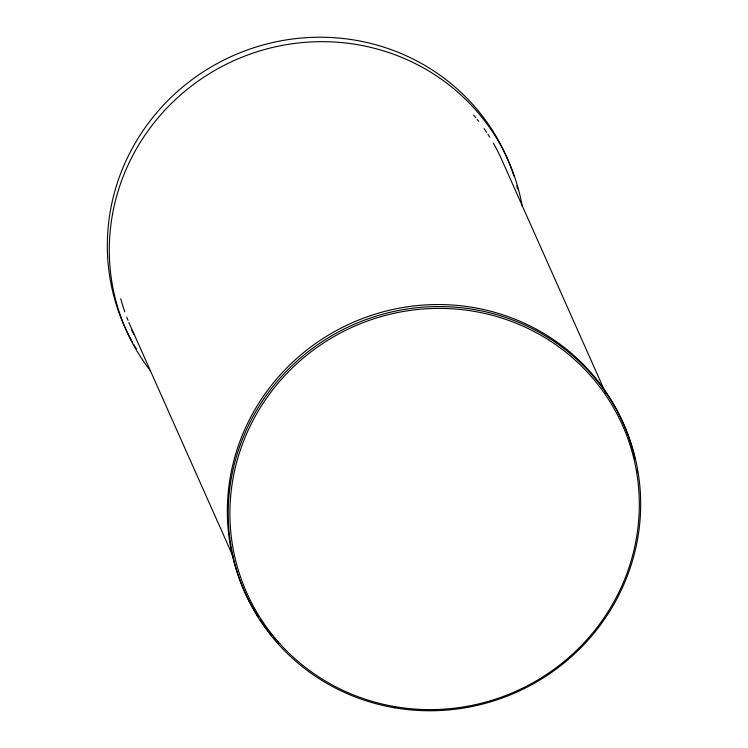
<?xml version="1.0" encoding="UTF-8"?>
<svg xmlns="http://www.w3.org/2000/svg" width="748" height="748" viewBox="0 0 748 748"><rect width="100%" height="100%" fill="white"/><g stroke="black" fill="none" stroke-linecap="round" stroke-linejoin="round"><path stroke-width="1.12" d="M605.815 393.429L500.636 157.22A203.447 197.407 -24 0 0 493.259 143.064M233.049 556.409L132.144 329.765A203.447 197.407 -24 0 1 128.899 322.472M128.03 320.368A203.447 197.407 -24 0 1 126.777 317.189M124.804 311.841A203.447 197.407 -24 0 1 120.727 298.77M473.624 115.07A203.447 197.407 -24 0 1 475.812 117.707M477.243 119.493A203.447 197.407 -24 0 1 478.655 121.288M484.068 128.637A203.447 197.407 -24 0 1 486.649 132.405M487.902 134.313A203.447 197.407 -24 0 1 489.744 137.202M258.228 616.876A207.233 201.072 -24 0 1 356.272 321.014A207.233 201.072 -24 0 1 635.089 459.356M637.09 469.632A207.233 201.072 -24 0 1 637.455 471.932M278.78 643.57A207.233 201.072 -24 0 1 277.218 641.849M275.675 640.101A207.233 201.072 -24 0 1 273.403 637.455M271.907 635.66A207.233 201.072 -24 0 1 260.136 619.793M512.128 170.853A209.001 202.792 -24 0 1 513.885 176.098M516.69 185.663A209.001 202.792 -24 0 1 517.513 188.87M136.538 349.148A209.001 202.792 -24 0 1 133.714 344.407M132.62 342.481A209.001 202.792 -24 0 1 231.16 56.549A209.001 202.792 -24 0 1 511.763 169.815M150.47 370.886A209.001 202.792 -24 0 1 235.218 60.055A209.001 202.792 -24 0 1 522.244 206.308M133.836 334.272A204.064 198.005 -24 0 1 131.77 330.186M394.626 707.786A207.233 201.072 -24 0 0 629.601 439.048A207.233 201.072 -24 0 0 279.135 379.152A207.233 201.072 -24 0 0 394.626 707.786M395.066 706.664A205.7 199.594 -24 0 0 628.311 439.899A205.7 199.594 -24 0 0 280.435 380.452A205.7 199.594 -24 0 0 395.066 706.664"/></g></svg>
